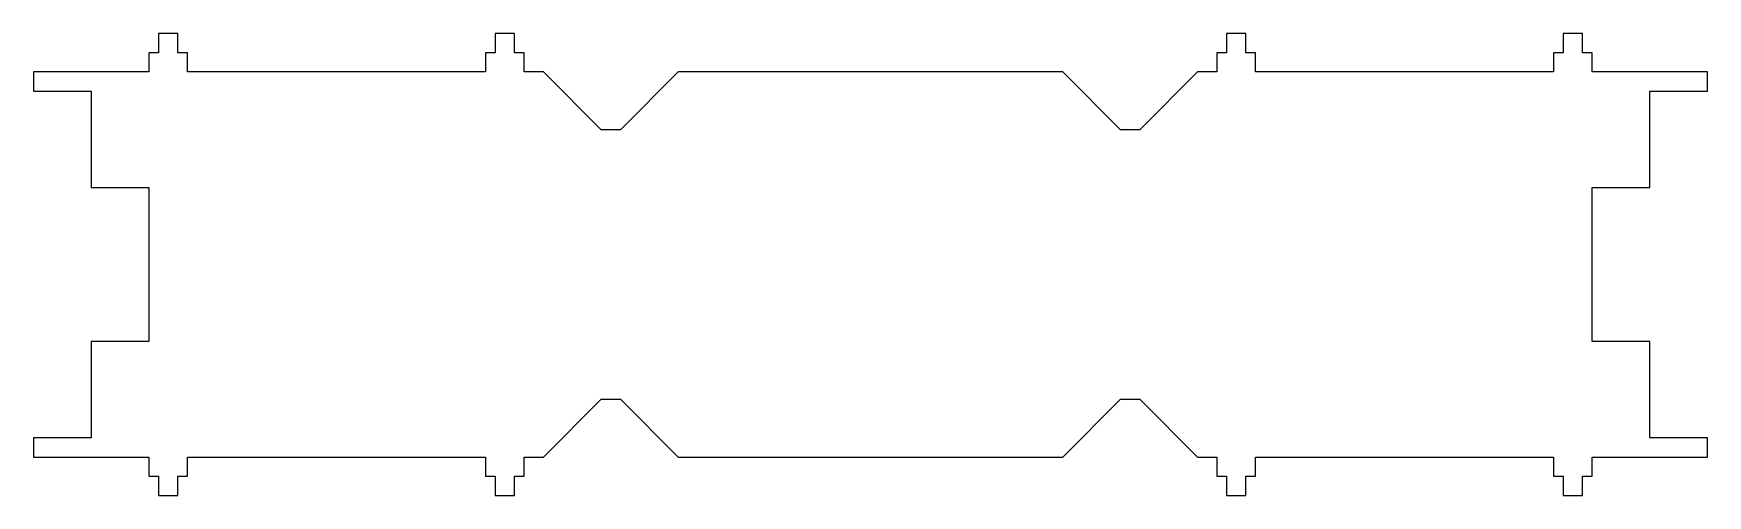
# Model space of a CAD drawing. Extents: x 0 to 87, y 0 to 24.
import ezdxf

# ---------------------------------------------------------------- set-up
doc = ezdxf.new("R2010")
doc.units = 0
doc.layers.add('Layer_1', color=7, linetype='CONTINUOUS')

msp = doc.modelspace()

# ---------------------------------------------------------------- linework, layer by layer
at = {"layer": 'Layer_1', "color": 7}
for p, q in [((7.500001, 24.000011), (6.5, 24.000011)), ((6.5, 24.000011), (6.5, 23.00001)), ((7.500001, 23.00001), (7.500001, 24.000011)), ((25, 24.000011), (23.999999, 24.000011)), ((23.999999, 24.000011), (23.999999, 23.00001)), ((25, 23.00001), (25, 24.000011)), ((63.000001, 24.000011), (62, 24.000011)), ((62, 24.000011), (62, 23.001746)), ((63.000001, 23.00001), (63.000001, 24.000011)), ((80.500003, 24.000011), (79.500002, 24.000011)), ((79.500002, 24.000011), (79.500002, 23.00001)), ((80.500003, 23.00001), (80.500003, 24.000011)), ((6.5, 23.00001), (6.000001, 23.00001)), ((6.000001, 23.00001), (6.000001, 22.000009)), ((8, 23.00001), (7.500001, 23.00001)), ((8, 22.000009), (8, 23.00001)), ((23.999999, 23.00001), (23.5, 23.00001)), ((23.5, 23.00001), (23.5, 22.000009)), ((25.500002, 23.00001), (25, 23.00001)), ((25.500002, 22.000009), (25.500002, 23.00001)), ((62, 23.001746), (61.500001, 23.000052)), ((61.500001, 23.000052), (61.500001, 22.000051)), ((63.500003, 23.00001), (63.000001, 23.00001)), ((63.500003, 22.000009), (63.500003, 23.00001)), ((79.500002, 23.00001), (79.000003, 23.00001)), ((79.000003, 23.00001), (79.000003, 22.000009)), ((81.000002, 23.00001), (80.500003, 23.00001)), ((81.000002, 22.000009), (81.000002, 23.00001)), ((6.000001, 22.000009), (0, 22.000051)), ((0, 22.000051), (0, 21.000051)), ((23.5, 22.000009), (8, 22.000009)), ((26.5, 22.000006), (25.500002, 22.000009)), ((29.5, 19.000009), (26.5, 22.000006)), ((33.500001, 22.000006), (30.500001, 19.000009)), ((53.500003, 22.000009), (33.500001, 22.000006)), ((56.500003, 19.000009), (53.500003, 22.000009)), ((60.500003, 22.000009), (57.500001, 19.000009)), ((61.500001, 22.000051), (60.500003, 22.000009)), ((79.000003, 22.000009), (63.500003, 22.000009)), ((87.000004, 22.000009), (81.000002, 22.000009)), ((87.000004, 21.000008), (87.000004, 22.000009)), ((0, 21.000051), (3, 21.000051)), ((3, 21.000051), (3, 15.999996)), ((84.000001, 15.999996), (84.000001, 21.000008)), ((84.000001, 21.000008), (87.000004, 21.000008)), ((30.500001, 19.000009), (29.5, 19.000009)), ((57.500001, 19.000009), (56.500003, 19.000009)), ((3, 15.999996), (6.000001, 15.999996)), ((6.000001, 15.999996), (6.000001, 8.000015)), ((81.000002, 8.000015), (81.000002, 15.999996)), ((81.000002, 15.999996), (84.000001, 15.999996)), ((3, 8.000015), (3, 2.999996)), ((6.000001, 8.000015), (3, 8.000015)), ((84.000001, 8.000015), (81.000002, 8.000015)), ((84.000001, 2.999996), (84.000001, 8.000015)), ((26.5, 1.999998), (29.5, 5.000021)), ((29.5, 5.000021), (30.500001, 5.000021)), ((30.500001, 5.000021), (33.500004, 1.999998)), ((53.500003, 1.999998), (56.500003, 5.000021)), ((56.500003, 5.000021), (57.500001, 5.000021)), ((57.500001, 5.000021), (60.5, 1.999998)), ((3, 2.999996), (0, 2.999996)), ((0, 2.999996), (0, 1.999998)), ((87.000004, 2.999996), (84.000001, 2.999996)), ((87.000004, 1.999998), (87.000004, 2.999996)), ((0, 1.999998), (6.000001, 1.999998)), ((6.000001, 1.999998), (6.000001, 1)), ((8, 1), (8, 1.999998)), ((8, 1.999998), (23.500003, 1.999998)), ((23.500003, 1.999998), (23.500003, 1)), ((25.500005, 1), (25.500002, 1.999998)), ((25.500002, 1.999998), (26.5, 1.999998)), ((33.500004, 1.999998), (53.500003, 1.999998)), ((60.5, 1.999998), (61.500001, 1.999998)), ((61.500001, 1.999998), (61.500004, 1)), ((63.500003, 1), (63.500003, 1.999998)), ((63.500003, 1.999998), (79.000003, 1.999998)), ((79.000003, 1.999998), (79.000003, 1)), ((81.000002, 1), (81.000002, 1.999998)), ((81.000002, 1.999998), (85.000002, 1.999998)), ((85.000002, 1.999998), (87.000004, 1.999998)), ((6.000001, 1), (6.5, 1)), ((6.5, 1), (6.5, 0.000002)), ((7.500001, 0.000002), (7.500001, 1)), ((7.500001, 1), (8, 1)), ((23.500003, 1), (24.000002, 1)), ((24.000002, 1), (24.000002, 0.000002)), ((25.000003, 0.000002), (25.000003, 1)), ((25.000003, 1), (25.500005, 1)), ((61.500004, 1), (62.000003, 1)), ((62.000003, 1), (62.000003, 0.000002)), ((63.000001, 0.000002), (63.000001, 1)), ((63.000001, 1), (63.500003, 1)), ((79.000003, 1), (79.500002, 1)), ((79.500002, 1), (79.500002, 0.000002)), ((80.500003, 0.000002), (80.500003, 1)), ((80.500003, 1), (81.000002, 1)), ((6.5, 0.000002), (7.500001, 0.000002)), ((24.000002, 0.000002), (25.000003, 0.000002)), ((62.000003, 0.000002), (63.000001, 0.000002)), ((79.500002, 0.000002), (80.500003, 0.000002))]:
    msp.add_line(p, q, dxfattribs=at)

doc.saveas('drawing.dxf')
